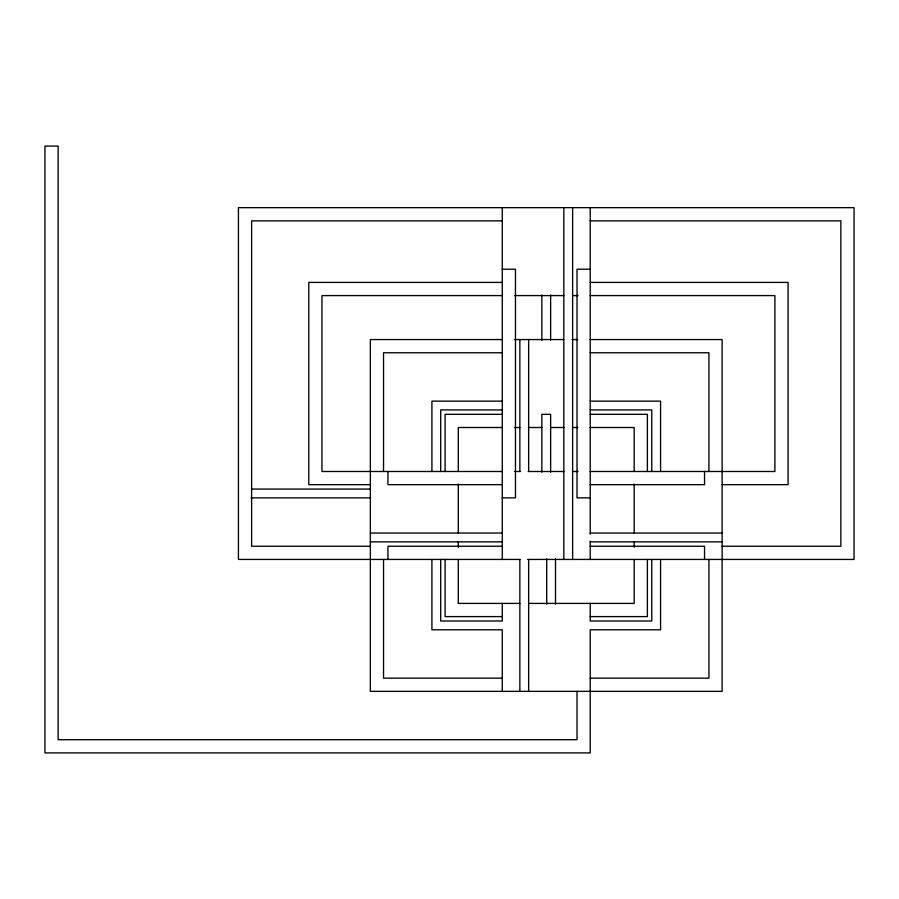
<?xml version="1.0" encoding="UTF-8"?>
<svg xmlns="http://www.w3.org/2000/svg" width="899" height="899" viewBox="0 0 899 899"><rect width="100%" height="100%" fill="white"/><g stroke="black" fill="none" stroke-linecap="round" stroke-linejoin="round"><path stroke-width="1.35" d="M502.271 220.862L251.619 220.862L251.619 546.244L370.354 546.244M590.216 220.862L840.857 220.862L840.857 546.244L722.133 546.244M502.271 269.217L515.464 269.217L515.464 497.866L502.271 497.866M590.216 269.217L577.023 269.217L577.023 497.866L590.216 497.866M502.271 282.398L308.784 282.398L308.784 484.673L370.354 484.673M590.216 282.398L788.086 282.398L788.086 484.673L722.133 484.673M502.271 295.591L321.977 295.591L321.977 471.492L502.271 471.492M514.554 295.591L563.83 295.591M572.629 295.591L578.035 295.591M590.216 295.591L774.904 295.591L774.904 471.492L590.216 471.492M502.271 339.564L370.354 339.564L370.354 691.353L722.133 691.353L722.133 339.564L590.216 339.564M514.442 339.564L563.628 339.564M572.022 339.564L577.619 339.564M502.271 352.756L383.536 352.756L383.536 471.492M590.216 352.756L708.94 352.756L708.94 471.492M502.271 401.134L431.913 401.134L431.913 471.492M590.216 401.134L660.574 401.134L660.574 471.492M502.271 409.922L440.701 409.922L440.701 471.492M590.216 409.922L651.775 409.922L651.775 471.492M502.271 414.327L445.106 414.327L445.106 471.492M590.216 414.327L647.381 414.327L647.381 471.492M502.271 427.508L458.299 427.508L458.299 471.492M514.442 427.508L519.858 427.508M528.646 427.508L541.839 427.508M550.638 427.508L564.28 427.508M572.472 427.508L577.933 427.508M590.216 427.508L634.188 427.508L634.188 471.492M514.442 471.492L520.454 471.492M528.196 471.492L563.83 471.492M572.629 471.492L578.035 471.492M502.271 484.673L387.941 484.673L387.941 471.492M590.216 484.673L704.546 484.673L704.546 471.492M251.428 489.078L370.354 489.078M251.057 497.866L370.354 497.866M370.354 533.051L502.271 533.051M590.216 533.051L722.133 533.051M370.354 541.839L502.271 541.839M590.216 541.839L722.133 541.839M502.271 546.244L387.941 546.244L387.941 559.436M590.216 546.244L704.546 546.244L704.546 559.436M520.004 559.436L238.426 559.436L238.426 207.647L854.05 207.647L854.05 559.436L527.612 559.436M519.858 603.409L458.299 603.409L458.299 559.436M528.646 603.409L634.188 603.409L634.188 559.436M502.271 616.602L445.106 616.602L445.106 559.436M590.216 616.602L647.381 616.602L647.381 559.436M502.271 678.161L383.536 678.161L383.536 559.436M590.216 678.161L708.94 678.161L708.94 559.436M660.574 559.436L660.574 629.783L590.216 629.783L590.216 752.913L44.95 752.913L44.95 146.088L58.143 146.088L58.143 739.72L577.023 739.72L577.023 691.353M651.775 559.436L651.775 620.995L590.216 620.995L590.216 603.409M634.188 484.078L634.188 533.051M634.188 541.839L634.188 547.255M590.216 207.647L590.216 534.253M590.216 541.209L590.216 559.436M572.629 207.647L572.629 559.436M563.83 207.647L563.83 559.436M555.515 558.796L555.515 604.128M550.638 294.962L550.638 340.294M550.638 472.211L550.638 414.327L541.839 414.327L541.839 472.211M546.716 558.796L546.716 604.128M541.839 294.962L541.839 340.294M528.646 339.564L528.646 471.492M528.646 559.436L528.646 691.353M519.858 339.564L519.858 471.492M519.858 559.436L519.858 691.353M502.271 207.647L502.271 559.436M502.271 603.409L502.271 620.995L440.701 620.995L440.701 559.436M502.271 691.353L502.271 629.783L431.913 629.783L431.913 559.436M458.299 484.078L458.299 533.051M458.299 541.839L458.299 547.255"/></g></svg>
